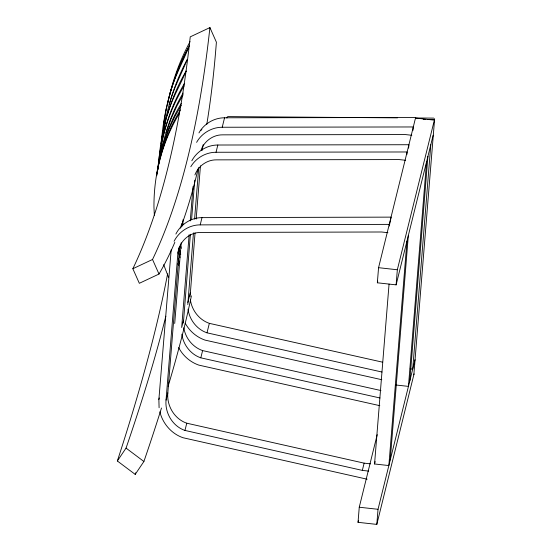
<?xml version="1.0" encoding="UTF-8"?>
<svg xmlns="http://www.w3.org/2000/svg" width="552" height="552" viewBox="0 0 552 552"><rect width="100%" height="100%" fill="white"/><g stroke="black" fill="none" stroke-linecap="round" stroke-linejoin="round"><path stroke-width="0.83" d="M183.388 323.017L190.392 234.296M187.804 304.552L193.469 232.861M190.109 296.472L195.049 232.854M171.196 249.725L158.872 399.551L159.093 407.749M387.904 232.696L381.549 231.992L200.569 232.468C189.094 232.233 179.11 241.948 177.889 253.154L166.042 400.131C164.806 412.924 172.631 426.261 184.968 430.443L362.333 470.394L368.688 471.097M179.607 246.765L167.829 392.886C166.594 405.679 174.425 419.009 186.762 423.198L364.127 463.149L370.482 463.852M161.281 143.775L161.343 142.071C163.978 109.531 172.548 77.252 188.184 48.493C182.022 63.777 173.797 78.474 169.712 94.668M157.865 169.416C160.032 140.056 168.802 111.014 184.133 85.822M174.708 323.479L181.208 242.804M182.595 225.637L183.078 219.627M189.15 234.669L181.67 327.495L183.464 320.25M190.261 220.917L193.034 186.535M191.572 219.689L194.752 180.152M194.58 219.109L198.734 167.539M196.16 219.103L200.459 165.807M414.069 373.842L376.809 524.4L358.034 522.323L359.255 507.226L377.216 434.645M433.147 135.24L396.122 284.866L377.347 282.79L378.562 267.685L415.635 117.5L224.56 117.783C214.121 117.762 203.998 123.779 198.948 132.908M389.243 226.058L391.168 217.129L201.991 217.633C191.061 217.591 180.739 224.347 175.874 234.048M406.948 241.12L388.856 465.557L374.553 463.977L389.056 284.087M376.809 524.4L378.03 509.296L415.056 359.676M396.122 284.866L397.337 269.762L434.362 120.143L415.587 118.066M406.9 154.498L407.1 151.972L216.032 152.262C205.841 152.255 195.932 157.962 190.792 166.745M408.625 148.088L408.894 144.727L217.826 145.017C207.11 144.983 196.816 151.331 191.834 160.77M413.02 130.327L413.289 126.96L222.221 127.25C211.775 127.229 201.652 133.246 196.609 142.368M390.236 459.982L408.321 235.545M426.537 161.957L408.445 386.386L395.701 384.979M409.825 380.818L427.917 156.382M430.808 144.707L412.717 369.143L410.157 368.86M413.841 374.78L434.645 118.639M162.378 136.427L162.557 134.736M163.454 126.277L163.633 124.586M158.997 161.267L159.224 159.597M159.562 157.099L159.79 155.429M160.135 152.925L160.363 151.255M160.591 149.585C164.392 126.346 172.238 103.631 184.471 83.456M163.813 122.889L166.607 107.047M162.743 135.357L163.171 132.915M163.454 131.293C167.422 106.384 175.087 81.993 187.087 59.761C181.146 74.692 173.149 89.038 169.202 104.832M163.937 129.817L166.221 116.817M177.889 253.154L179.483 246.709M216.032 152.262L217.826 145.017M222.221 127.25L224.56 117.783M174.08 241.293C178.945 231.592 189.274 224.837 200.197 224.878L201.991 217.633M226.927 118.045L227.155 117.114M158.872 399.551L159.273 397.944M187.859 302.482L190.205 293.015M166.042 400.131L167.829 392.886M379.99 397.985L200.811 357.834L202.605 350.589C192.731 347.215 185.355 337.99 183.795 327.736M381.97 372.027L207 332.822L209.346 323.355C199.182 319.898 191.772 310.258 190.378 299.708M184.968 430.443L186.762 423.198M377.347 282.79L377.754 281.12M362.333 470.394L364.127 463.149M358.034 522.323L358.448 520.653M374.553 463.977L375.146 461.589M167.318 115.195C171.458 99.519 180.042 85.643 186.169 70.96C175.398 89.245 168.049 109.33 163.406 130.003A252.512 227.914 13.9 0 0 158.941 160.57M166.069 132.632L171.023 118.887L177.019 105.708L183.188 94.675M163.875 142.789L168.795 129.458L174.756 116.679L181.311 105.266M201.1 149.958C204.295 141.139 213.148 134.702 222.594 134.847L405.396 134.564L411.813 135.274M194.911 174.97C198.106 166.152 206.959 159.714 216.405 159.859L399.206 159.583L405.623 160.287M190.06 41.662C180.062 59.816 173.045 79.488 168.526 99.684A284.232 256.542 13.9 0 0 167.656 103.9M189.515 45.409C179.214 64.018 171.844 84.145 167.235 104.901A284.232 256.542 13.9 0 0 166.207 109.958M183.133 93.04C173.155 109.634 166.6 128.036 162.205 146.839A232.834 210.153 13.9 0 0 159.97 158.141M180.387 109.945C170.699 125.711 163.84 143.078 159.487 161.039A223.746 201.949 13.9 0 0 156.761 175.301M179.621 113.043C169.933 128.809 163.075 146.183 158.721 164.144A223.746 201.949 13.9 0 0 153.967 207.49L154.346 215.218M181.256 103.59C171.154 119.86 164.42 137.979 160.039 156.568A219.482 198.106 13.9 0 0 156.637 175.736M161.481 408.018A1748.011 235.759 -59.5 0 1 143.893 461.5L135.205 474.382L117.355 460.982L126.049 448.093A1748.011 235.759 -59.5 0 0 165.835 316.199M200.907 130.458L201.873 129.299M209.912 27.6L190.24 36.853A2266.871 560.563 71.6 0 1 132.853 268.727L139.332 283.3L159.004 274.047L152.531 259.481A2266.871 560.563 71.6 0 0 209.912 27.593L216.391 42.173A1748.011 432.257 71.6 0 1 206.786 124.414M132.853 268.727L152.531 259.481M200.197 224.878L389.381 224.374M227.659 116.603L397.53 117.852M415.635 117.983L433.741 118.114M423.218 119.487L425.799 119.508M427.524 119.522L434.41 119.57M378.562 267.685L397.337 269.762M359.255 507.226L378.03 509.296M209.346 323.355L382.633 362.188M381.784 379.714L205.061 340.115C196.671 337.217 189.453 331.09 185.265 323.258M202.605 350.589L380.942 390.547M379.797 405.672L198.872 365.127C190.205 362.147 182.857 355.702 178.669 347.56M367.128 479.205L183.043 437.736C171.499 433.817 162.709 423.543 159.859 411.785M207 332.822C196.843 329.365 189.426 319.725 188.039 309.168M200.811 357.834C190.654 354.377 183.236 344.738 181.843 334.188M126.049 448.093L143.893 461.493M163.661 264.663L168.546 277.29M179.041 247.952L180.739 254.458M178.696 252.685L179.973 257.563M178.282 258.881L179.338 262.987M177.937 263.621L178.358 265.264M180.311 244.453L181.297 248.407M181.173 225.168L181.567 226.81M182.602 222.332L182.953 224.002M181.484 223.767L182.008 226.272M160.591 148.033A252.512 227.914 13.9 0 1 160.798 146.328M161.129 143.768A252.512 227.914 13.9 0 1 164.172 126.905M167.594 273.868A2266.871 305.739 -59.5 0 1 117.355 460.989M135.73 472.767A2266.871 305.739 -59.5 0 1 135.205 474.389M191.406 295.858A1748.011 235.759 -59.5 0 1 168.125 386.262M161.011 153.415A232.834 210.153 13.9 0 1 162.971 143.734M203.198 144.645A1748.011 432.257 71.6 0 1 202.046 150.51M198.071 168.864A1748.011 432.257 71.6 0 1 180.49 228.148M174.832 242.293A1748.011 432.257 71.6 0 1 159.004 274.04M157.734 170.106A219.482 198.106 13.9 0 1 158.093 167.587M158.224 166.752A219.482 198.106 13.9 0 1 160.804 153.47"/></g></svg>
